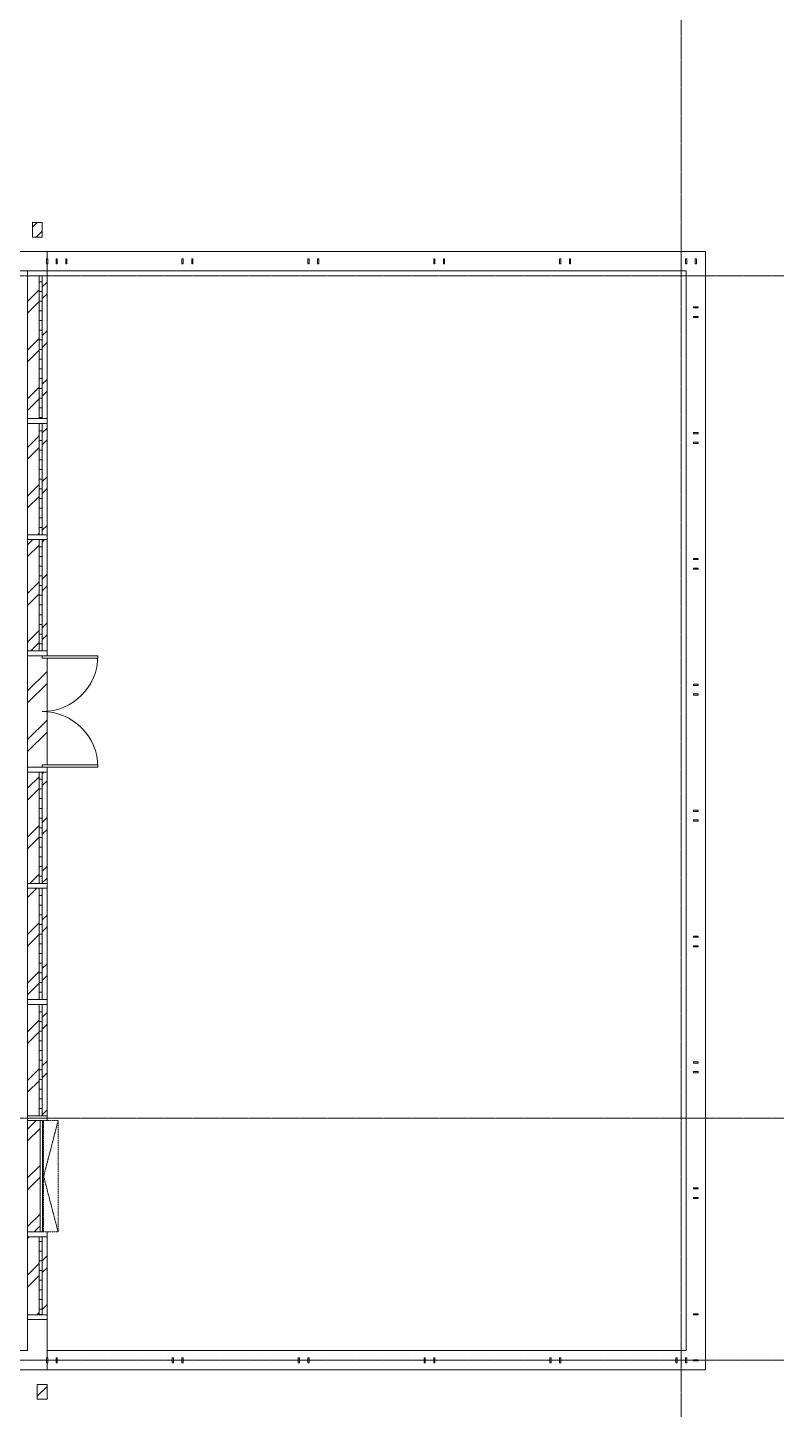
# Model space of a CAD drawing. Header units: millimetres. Extents: x 147592 to 200208, y -27981 to 8299.
# Drawn here: x 184650 to 192382, y -20407 to -6137 of the extents above; entities that cross this region are included whole.
import ezdxf

# ---------------------------------------------------------------- set-up
doc = ezdxf.new("R2010")
doc.units = ezdxf.units.MM
doc.linetypes.add('TJ Dash', pattern=[1.6, 1, -0.6])
doc.linetypes.add('轴网线', pattern=[22.24, 12.7, -3.18, 3.18, -3.18])
doc.layers.add('A-DOOR-____-OTLN', color=5, linetype='Continuous', lineweight=13, true_color=0x0000ff)
doc.layers.add('A-GLAZ-____-OTLN', color=7, linetype='Continuous', lineweight=13, true_color=0x00007f)
for name, color, linetype, lineweight in [('A-FLOR-HRAL-OTLN', 7, 'Continuous', 5), ('A-GLAZ-CURT-MCUT', 7, 'Continuous', 5), ('A-GLAZ-CURT-OTLN', 7, 'Continuous', 5), ('A-GLAZ-CWMG-MCUT', 7, 'Continuous', 13), ('A-GLAZ-CWMG-OTLN', 7, 'Continuous', 5), ('A-WALL-____-MCUT', 7, 'Continuous', 13), ('A-WALL-____-OTLN', 7, 'Continuous', 13), ('S-GRID-____-OTLN', 7, 'Continuous', 5)]:
    doc.layers.add(name, color=color, linetype=linetype, lineweight=lineweight)
pattern_1 = [(45, (0, 0), (-251.4472, 251.4472), []), (45, (0, 381), (-251.4472, 251.4472), [])]

# ---------------------------------------------------------------- blocks, each defined once
blk = doc.blocks.new('矩形竖梃 - 100_100mm 木色铝方通-2754005-三层给排水_消防平面图')
at = {"layer": 'A-GLAZ-CWMG-OTLN', "true_color": 0x515151}
h = blk.add_hatch(dxfattribs=at)
h.set_pattern_fill('FP_19', color=251, style=0, pattern_type=2)
h.set_pattern_definition([(135, (184800.01, 20300), (-70.71068, -70.71068), [])])
h.paths.add_polyline_path([(-50, 0), (-50, 150), (50, 150), (50, 0)], flags=0)
at = {"layer": 'A-GLAZ-CWMG-MCUT', "color": 251, "lineweight": 5, "true_color": 0x515151}
for p, q in [((-50, 150), (50, 150)), ((-50, 0), (-50, 150)), ((50, 150), (50, 0)), ((50, 0), (-50, 0))]:
    blk.add_line(p, q, dxfattribs=at)
blk = doc.blocks.new('矩形竖梃 - 100_100mm 木色铝方通-V117-三层给排水_消防平面图')
at = {"layer": 'A-GLAZ-CWMG-OTLN', "true_color": 0x515151}
h = blk.add_hatch(dxfattribs=at)
h.set_pattern_fill('FP_120', color=251, style=0, pattern_type=2)
h.set_pattern_definition([(315, (-184750.01, -8150.02), (70.71068, 70.71068), [])])
h.paths.add_polyline_path([(50, 150), (50, 0), (-50, 0), (-50, 150)], flags=0)
at = {"layer": 'A-GLAZ-CWMG-MCUT', "color": 251, "lineweight": 5, "true_color": 0x515151}
for p, q in [((-50, 150), (50, 150)), ((-50, 0), (-50, 150)), ((50, 150), (50, 0)), ((50, 0), (-50, 0))]:
    blk.add_line(p, q, dxfattribs=at)
blk = doc.blocks.new('系统嵌板 - TJ玻璃_30-2018007-三层给排水_消防平面图')
at = {"layer": 'A-GLAZ-CURT-OTLN', "true_color": 0x515151}
h = blk.add_hatch(dxfattribs=at)
h.set_pattern_fill('FP_126', color=251, style=0, pattern_type=2)
h.set_pattern_definition([(90, (-9437.5, -184850.01), (-100, 6e-15), [])])
h.paths.add_polyline_path([(737, -50), (-737, -50), (-737, -80), (737, -80)], flags=0)
at = {"layer": 'A-GLAZ-CURT-MCUT', "color": 251, "true_color": 0x515151}
for p, q in [((737, -50), (-737, -50)), ((-737, -50), (-737, -80)), ((-737, -80), (737, -80)), ((737, -80), (737, -50))]:
    blk.add_line(p, q, dxfattribs=at)
blk = doc.blocks.new('系统嵌板 - TJ玻璃_30-V129-三层给排水_消防平面图')
at = {"layer": 'A-GLAZ-CURT-OTLN', "true_color": 0x515151}
h = blk.add_hatch(dxfattribs=at)
h.set_pattern_fill('FP_127', color=251, style=0, pattern_type=2)
h.set_pattern_definition([(90, (-10800, -184850.01), (-100, 6e-15), [])])
h.paths.add_polyline_path([(575, -50), (-575, -50), (-575, -80), (575, -80)], flags=0)
at = {"layer": 'A-GLAZ-CURT-MCUT', "color": 251, "true_color": 0x515151}
for p, q in [((575, -50), (-575, -50)), ((-575, -50), (-575, -80)), ((-575, -80), (575, -80)), ((575, -80), (575, -50))]:
    blk.add_line(p, q, dxfattribs=at)
blk = doc.blocks.new('系统嵌板 - TJ玻璃_30-V130-三层给排水_消防平面图')
at = {"layer": 'A-GLAZ-CURT-OTLN', "true_color": 0x515151}
h = blk.add_hatch(dxfattribs=at)
h.set_pattern_fill('FP_128', color=251, style=0, pattern_type=2)
h.set_pattern_definition([(90, (-12000, -184850.01), (-100, 6e-15), [])])
h.paths.add_polyline_path([(575, -50), (-575, -50), (-575, -80), (575, -80)], flags=0)
at = {"layer": 'A-GLAZ-CURT-MCUT', "color": 251, "true_color": 0x515151}
for p, q in [((575, -50), (-575, -50)), ((-575, -50), (-575, -80)), ((-575, -80), (575, -80)), ((575, -80), (575, -50))]:
    blk.add_line(p, q, dxfattribs=at)
blk = doc.blocks.new('门嵌板_平开有框双扇 - 无横档-2126481-三层给排水_消防平面图')
at = {"layer": 'A-DOOR-____-OTLN', "color": 251, "lineweight": 5, "true_color": 0x515151}
for p, q in [((-550, 525), (-575, 525)), ((-575, 525), (-575, -50)), ((-550, -50), (-550, 525)), ((550, -50), (550, 525)), ((550, 525), (575, 525)), ((575, 525), (575, -50)), ((-575, -50), (-550, -50)), ((575, -50), (550, -50))]:
    blk.add_line(p, q, dxfattribs=at)
for centre, start, end in [((-575, -50), 0, 89.9995), ((575, -50), 90.0005, 180)]:
    blk.add_arc(centre, 575, start, end, dxfattribs=at)
blk = doc.blocks.new('系统嵌板 - TJ玻璃_30-V131-三层给排水_消防平面图')
at = {"layer": 'A-GLAZ-CURT-OTLN', "true_color": 0x515151}
h = blk.add_hatch(dxfattribs=at)
h.set_pattern_fill('FP_129', color=251, style=0, pattern_type=2)
h.set_pattern_definition([(90, (-14400, -184850.01), (-100, 6e-15), [])])
h.paths.add_polyline_path([(575, -50), (-575, -50), (-575, -80), (575, -80)], flags=0)
at = {"layer": 'A-GLAZ-CURT-MCUT', "color": 251, "true_color": 0x515151}
for p, q in [((575, -50), (-575, -50)), ((-575, -50), (-575, -80)), ((-575, -80), (575, -80)), ((575, -80), (575, -50))]:
    blk.add_line(p, q, dxfattribs=at)
blk = doc.blocks.new('系统嵌板 - TJ玻璃_30-V132-三层给排水_消防平面图')
at = {"layer": 'A-GLAZ-CURT-OTLN', "true_color": 0x515151}
h = blk.add_hatch(dxfattribs=at)
h.set_pattern_fill('FP_130', color=251, style=0, pattern_type=2)
h.set_pattern_definition([(90, (-15600, -184850.01), (-100, 6e-15), [])])
h.paths.add_polyline_path([(575, -50), (-575, -50), (-575, -80), (575, -80)], flags=0)
at = {"layer": 'A-GLAZ-CURT-MCUT', "color": 251, "true_color": 0x515151}
for p, q in [((575, -50), (-575, -50)), ((-575, -50), (-575, -80)), ((-575, -80), (575, -80)), ((575, -80), (575, -50))]:
    blk.add_line(p, q, dxfattribs=at)
blk = doc.blocks.new('系统嵌板 - TJ玻璃_30-V133-三层给排水_消防平面图')
at = {"layer": 'A-GLAZ-CURT-OTLN', "true_color": 0x515151}
h = blk.add_hatch(dxfattribs=at)
h.set_pattern_fill('FP_131', color=251, style=0, pattern_type=2)
h.set_pattern_definition([(90, (-16800, -184850.01), (-100, 6e-15), [])])
h.paths.add_polyline_path([(575, -50), (-575, -50), (-575, -80), (575, -80)], flags=0)
at = {"layer": 'A-GLAZ-CURT-MCUT', "color": 251, "true_color": 0x515151}
for p, q in [((575, -50), (-575, -50)), ((-575, -50), (-575, -80)), ((-575, -80), (575, -80)), ((575, -80), (575, -50))]:
    blk.add_line(p, q, dxfattribs=at)
blk = doc.blocks.new('系统嵌板 - TJ玻璃_30-2655976-三层给排水_消防平面图')
at = {"layer": 'A-GLAZ-CURT-OTLN', "true_color": 0x515151}
h = blk.add_hatch(dxfattribs=at)
h.set_pattern_fill('FP_132', color=251, style=0, pattern_type=2)
h.set_pattern_definition([(90, (-19027.5, -184850.01), (-100, 6e-15), [])])
h.paths.add_polyline_path([(402, -50), (-402, -50), (-402, -80), (402, -80)], flags=0)
at = {"layer": 'A-GLAZ-CURT-MCUT', "color": 251, "true_color": 0x515151}
for p, q in [((402, -50), (-402, -50)), ((-402, -50), (-402, -80)), ((-402, -80), (402, -80)), ((402, -80), (402, -50))]:
    blk.add_line(p, q, dxfattribs=at)
blk = doc.blocks.new('矩形竖梃 - 50_200mm 长方形-2018004-三层给排水_消防平面图')
at = {"layer": 'A-GLAZ-CWMG-OTLN', "true_color": 0x8b8b8b}
h = blk.add_hatch(dxfattribs=at)
h.set_pattern_fill('FP_125', color=252, style=0, pattern_type=2)
h.set_pattern_definition(pattern_1)
h.paths.add_polyline_path([(184650, -10175), (184770, -10175), (184770, -8700), (184650, -8700), (184650, -9450)], flags=0)
h.paths.add_polyline_path([(184800, -10175), (184850, -10175), (184850, -8700), (184800, -8700), (184800, -9450)], flags=0)
at = {"layer": 'A-GLAZ-CWMG-OTLN', "color": 251, "true_color": 0x515151}
for p, q in [((184650, -10175), (184650, -8700)), ((184850, -10175), (184850, -8700))]:
    blk.add_line(p, q, dxfattribs=at)
blk = doc.blocks.new('矩形竖梃 - 50_200mm 长方形-V134-三层给排水_消防平面图')
at = {"layer": 'A-GLAZ-CWMG-OTLN', "true_color": 0x8b8b8b}
h = blk.add_hatch(dxfattribs=at)
h.set_pattern_fill('FP_125', color=252, style=0, pattern_type=2)
h.set_pattern_definition(pattern_1)
h.paths.add_polyline_path([(184650, -11375), (184770, -11375), (184770, -10225), (184650, -10225)], flags=0)
h.paths.add_polyline_path([(184850, -11375), (184850, -10225), (184800, -10225), (184800, -11375)], flags=0)
at = {"layer": 'A-GLAZ-CWMG-OTLN', "color": 251, "true_color": 0x515151}
for p, q in [((184650, -11375), (184650, -10225)), ((184850, -11375), (184850, -10225))]:
    blk.add_line(p, q, dxfattribs=at)
blk = doc.blocks.new('矩形竖梃 - 50_200mm 长方形-V135-三层给排水_消防平面图')
at = {"layer": 'A-GLAZ-CWMG-OTLN', "true_color": 0x8b8b8b}
h = blk.add_hatch(dxfattribs=at)
h.set_pattern_fill('FP_125', color=252, style=0, pattern_type=2)
h.set_pattern_definition(pattern_1)
h.paths.add_polyline_path([(184650, -12575), (184770, -12575), (184770, -11425), (184650, -11425)], flags=0)
h.paths.add_polyline_path([(184850, -12575), (184850, -11425), (184800, -11425), (184800, -12575)], flags=0)
at = {"layer": 'A-GLAZ-CWMG-OTLN', "color": 251, "true_color": 0x515151}
for p, q in [((184650, -12575), (184650, -11425)), ((184850, -12575), (184850, -11425))]:
    blk.add_line(p, q, dxfattribs=at)
blk = doc.blocks.new('矩形竖梃 - 50_200mm 长方形-V136-三层给排水_消防平面图')
at = {"layer": 'A-GLAZ-CWMG-OTLN', "true_color": 0x8b8b8b}
h = blk.add_hatch(dxfattribs=at)
h.set_pattern_fill('FP_125', color=252, style=0, pattern_type=2)
h.set_pattern_definition(pattern_1)
h.paths.add_polyline_path([(184800, -13775), (184800, -13750), (184850, -13750), (184850, -12650), (184800, -12650), (184800, -12625), (184650, -12625), (184650, -13775)], flags=0)
at = {"layer": 'A-GLAZ-CWMG-OTLN', "color": 251, "true_color": 0x515151}
for p, q in [((184650, -13775), (184650, -12625)), ((184850, -13750), (184850, -12650))]:
    blk.add_line(p, q, dxfattribs=at)
blk = doc.blocks.new('矩形竖梃 - 50_200mm 长方形-V137-三层给排水_消防平面图')
at = {"layer": 'A-GLAZ-CWMG-OTLN', "true_color": 0x8b8b8b}
h = blk.add_hatch(dxfattribs=at)
h.set_pattern_fill('FP_133', color=252, style=0, pattern_type=2)
h.set_pattern_definition(pattern_1)
h.paths.add_polyline_path([(184650, -14975), (184770, -14975), (184770, -13825), (184650, -13825)], flags=0)
h.paths.add_polyline_path([(184850, -14975), (184850, -13825), (184800, -13825), (184800, -14975)], flags=0)
at = {"layer": 'A-GLAZ-CWMG-OTLN', "color": 251, "true_color": 0x515151}
for p, q in [((184650, -14975), (184650, -13825)), ((184850, -14975), (184850, -13825))]:
    blk.add_line(p, q, dxfattribs=at)
blk = doc.blocks.new('矩形竖梃 - 50_200mm 长方形-V138-三层给排水_消防平面图')
at = {"layer": 'A-GLAZ-CWMG-OTLN', "true_color": 0x8b8b8b}
h = blk.add_hatch(dxfattribs=at)
h.set_pattern_fill('FP_125', color=252, style=0, pattern_type=2)
h.set_pattern_definition(pattern_1)
h.paths.add_polyline_path([(184650, -16175), (184770, -16175), (184770, -15025), (184650, -15025)], flags=0)
h.paths.add_polyline_path([(184850, -16175), (184850, -15025), (184800, -15025), (184800, -16175)], flags=0)
at = {"layer": 'A-GLAZ-CWMG-OTLN', "color": 251, "true_color": 0x515151}
for p, q in [((184650, -16175), (184650, -15025)), ((184850, -16175), (184850, -15025))]:
    blk.add_line(p, q, dxfattribs=at)
blk = doc.blocks.new('矩形竖梃 - 50_200mm 长方形-V139-三层给排水_消防平面图')
at = {"layer": 'A-GLAZ-CWMG-OTLN', "true_color": 0x8b8b8b}
h = blk.add_hatch(dxfattribs=at)
h.set_pattern_fill('FP_125', color=252, style=0, pattern_type=2)
h.set_pattern_definition(pattern_1)
h.paths.add_polyline_path([(184650, -17375), (184770, -17375), (184770, -16225), (184650, -16225)], flags=0)
h.paths.add_polyline_path([(184850, -17375), (184850, -16225), (184800, -16225), (184800, -17375)], flags=0)
at = {"layer": 'A-GLAZ-CWMG-OTLN', "color": 251, "true_color": 0x515151}
for p, q in [((184650, -17375), (184650, -16225)), ((184850, -17375), (184850, -16225))]:
    blk.add_line(p, q, dxfattribs=at)
blk = doc.blocks.new('矩形竖梃 - 50_200mm 长方形-2655974-三层给排水_消防平面图')
at = {"layer": 'A-GLAZ-CWMG-OTLN', "true_color": 0x8b8b8b}
h = blk.add_hatch(dxfattribs=at)
h.set_pattern_fill('FP_125', color=252, style=0, pattern_type=2)
h.set_pattern_definition(pattern_1)
h.paths.add_polyline_path([(184650, -19430), (184770, -19430), (184770, -18625), (184650, -18625)], flags=0)
h.paths.add_polyline_path([(184850, -19430), (184850, -18625), (184800, -18625), (184800, -19430)], flags=0)
at = {"layer": 'A-GLAZ-CWMG-OTLN', "color": 251, "true_color": 0x515151}
for p, q in [((184650, -19430), (184650, -18625)), ((184850, -19430), (184850, -18625))]:
    blk.add_line(p, q, dxfattribs=at)
blk = doc.blocks.new('矩形竖梃 - 50_200mm 长方形-1366952-三层给排水_消防平面图')
at = {"layer": 'A-GLAZ-CWMG-MCUT', "color": 251, "lineweight": 5, "true_color": 0x515151}
for p, q in [((0, 200), (-50, 200)), ((-50, 200), (-50, 0)), ((0, 0), (0, 200)), ((-50, 0), (0, 0))]:
    blk.add_line(p, q, dxfattribs=at)
blk = doc.blocks.new('栏杆扶手 - 50 x 12mm-1637074-三层给排水_消防平面图')
at = {"layer": 'A-FLOR-HRAL-OTLN', "color": 251, "true_color": 0x515151}
for p, q in [((-25, -6), (-25, 6)), ((-25, 6), (25, 6)), ((25, 6), (25, -6)), ((-25, -6), (25, -6))]:
    blk.add_line(p, q, dxfattribs=at)
blk = doc.blocks.new('栏杆扶手 - 栏杆扶手-1310763-三层给排水_消防平面图')
for p, rotation in [((184852, -8550), 90), ((184950, -8550), 90), ((185050, -8550), 90), ((186250, -8550), 90), ((186350, -8550), 90), ((187550, -8550), 90), ((187650, -8550), 90), ((188850, -8550), 90), ((188950, -8550), 90), ((190150, -8550), 90), ((190250, -8550), 90), ((191450, -8550), 90), ((191550, -8550), 90), ((184852, -19900), 269.9999999999998), ((184950, -19900), 269.9999999999998), ((186150, -19900), 269.9999999999998), ((186250, -19900), 269.9999999999998), ((187450, -19900), 269.9999999999998), ((187550, -19900), 269.9999999999998), ((188750, -19900), 269.9999999999998), ((188850, -19900), 269.9999999999998), ((190050, -19900), 269.9999999999998), ((190150, -19900), 269.9999999999998), ((191350, -19900), 269.9999999999998), ((191450, -19900), 269.9999999999998)]:
    blk.add_blockref('栏杆扶手 - 50 x 12mm-1637074-三层给排水_消防平面图', p, dxfattribs=dict(rotation=rotation))
for p in [(191550, -9025), (191550, -9125), (191550, -10325), (191550, -10425), (191550, -11625), (191550, -11725), (191550, -12925), (191550, -13025), (191550, -14225), (191550, -14325), (191550, -15525), (191550, -15625), (191550, -16825), (191550, -16925), (191550, -18125), (191550, -18225), (191550, -19425), (191550, -19900)]:
    blk.add_blockref('栏杆扶手 - 50 x 12mm-1637074-三层给排水_消防平面图', p)
blk = doc.blocks.new('窗嵌板_50-70系列上悬铝窗-zx - 50 系列-2680890-三层给排水_消防平面图')
at = {"layer": 'A-GLAZ-____-OTLN', "color": 251, "linetype": 'TJ Dash', "lineweight": 5, "true_color": 0x515151}
for p, q in [((575, 115), (-575, 115)), ((-575, 115), (-575, -35)), ((-575, 115), (0, -35)), ((0, -35), (575, 115)), ((575, -35), (575, 115)), ((-575, -35), (575, -35))]:
    blk.add_line(p, q, dxfattribs=at)
at = {"layer": 'A-GLAZ-____-OTLN', "color": 251, "lineweight": 5, "true_color": 0x515151}
for p, q in [((-575, -72), (-575, -47)), ((-575, -47), (575, -47)), ((575, -72), (-575, -72)), ((575, -47), (575, -72))]:
    blk.add_line(p, q, dxfattribs=at)
blk = doc.blocks.new('矩形竖梃 - 50_200mm 长方形-1368803-三层给排水_消防平面图')
at = {"layer": 'A-GLAZ-CWMG-MCUT', "color": 251, "lineweight": 5, "true_color": 0x515151}
for p, q in [((-50, 200), (0, 200)), ((-50, 0), (-50, 200)), ((0, 200), (0, 0)), ((0, 0), (-50, 0))]:
    blk.add_line(p, q, dxfattribs=at)
blk = doc.blocks.new('矩形竖梃 - 50_200mm 长方形-V185-三层给排水_消防平面图')
at = {"layer": 'A-GLAZ-CWMG-OTLN', "true_color": 0x8b8b8b}
h = blk.add_hatch(dxfattribs=at)
h.set_pattern_fill('FP_125', color=252, style=0, pattern_type=2)
h.set_pattern_definition(pattern_1)
h.paths.add_polyline_path([(184778, -18575), (184778, -17425), (184650, -17425), (184650, -18575)], flags=0)
h.paths.add_polyline_path([(184815, -18575), (184815, -17425), (184803, -17425), (184803, -18575)], flags=0)
at = {"layer": 'A-GLAZ-CWMG-OTLN', "color": 251, "true_color": 0x515151}
blk.add_line((184650, -18575), (184650, -17425), dxfattribs=at)
blk = doc.blocks.new('矩形竖梃 - 50_200mm 长方形-V186-三层给排水_消防平面图')
at = {"layer": 'A-GLAZ-CWMG-MCUT', "color": 251, "lineweight": 5, "true_color": 0x515151}
for p, q in [((-25, 200), (25, 200)), ((-25, 0), (-25, 200)), ((25, 200), (25, 0)), ((25, 0), (-25, 0))]:
    blk.add_line(p, q, dxfattribs=at)
blk = doc.blocks.new('矩形竖梃 - 50_200mm 长方形-1366905-三层给排水_消防平面图')
at = {"layer": 'A-GLAZ-CWMG-MCUT', "color": 251, "lineweight": 5, "true_color": 0x515151}
for p, q in [((-25, 200), (25, 200)), ((-25, 0), (-25, 200)), ((25, 200), (25, 50)), ((25, 0), (-25, 0))]:
    blk.add_line(p, q, dxfattribs=at)
blk = doc.blocks.new('矩形竖梃 - 50_200mm 长方形-V142-三层给排水_消防平面图')
at = {"layer": 'A-GLAZ-CWMG-MCUT', "color": 251, "lineweight": 5, "true_color": 0x515151}
for p, q in [((-25, 200), (25, 200)), ((-25, 50), (-25, 200)), ((25, 200), (25, 0)), ((25, 0), (-25, 0))]:
    blk.add_line(p, q, dxfattribs=at)
blk = doc.blocks.new('矩形竖梃 - 50_200mm 长方形-1366838-三层给排水_消防平面图')
at = {"layer": 'A-GLAZ-CWMG-MCUT', "color": 251, "lineweight": 5, "true_color": 0x515151}
for p, q in [((-25, 200), (25, 200)), ((-25, 0), (-25, 200)), ((25, 200), (25, 72.5)), ((25, 0), (-25, 0)), ((25, 47.5), (25, 35))]:
    blk.add_line(p, q, dxfattribs=at)
blk = doc.blocks.new('矩形竖梃 - 50_200mm 长方形-V141-三层给排水_消防平面图')
at = {"layer": 'A-GLAZ-CWMG-MCUT', "color": 251, "lineweight": 5, "true_color": 0x515151}
for p, q in [((-25, 200), (25, 200)), ((-25, 72.5), (-25, 200)), ((25, 200), (25, 0)), ((-25, 35), (-25, 47.5)), ((25, 0), (-25, 0))]:
    blk.add_line(p, q, dxfattribs=at)
blk = doc.blocks.new('YXQH_AR_B9-20_rvt-1-三层给排水_消防平面图')
at = {"layer": 'A-WALL-____-MCUT', "color": 251, "lineweight": 5, "true_color": 0x515151}
for p, q in [((184850, -8450), (184200, -8450)), ((184850, -8525), (184850, -8450)), ((182950, -8650), (184850, -8650)), ((184850, -8650), (184850, -8575)), ((184650, -19480), (184650, -19800)), ((184850, -19480), (184650, -19480)), ((184850, -19800), (184850, -19480)), ((184650, -19800), (184200, -19800)), ((184850, -19875), (184850, -19800)), ((184850, -20000), (184850, -19925)), ((184200, -20000), (184850, -20000))]:
    blk.add_line(p, q, dxfattribs=at)
at = {"layer": 'A-WALL-____-OTLN', "color": 251, "lineweight": 5, "true_color": 0x515151}
for p, q in [((184850, -8450), (191450, -8450)), ((191650, -8450), (191450, -8450)), ((191650, -8450), (191650, -20000)), ((191450, -8650), (184850, -8650)), ((191450, -19800), (191450, -8650)), ((184850, -19800), (191450, -19800)), ((191450, -20000), (184850, -20000)), ((191450, -20000), (191650, -20000))]:
    blk.add_line(p, q, dxfattribs=at)
at = {"layer": 'S-GRID-____-OTLN', "color": 173, "linetype": '轴网线', "true_color": 0x5151ff}
for p, q in [((191400, 7499), (191400, -27181)), ((199021, -8700), (148526, -8700)), ((199021, -17400), (148526, -17400)), ((199021, -19900), (148526, -19900))]:
    blk.add_line(p, q, dxfattribs=at)
at = {"color": 251, "lineweight": 5, "true_color": 0x515151, "extrusion": (0, 0, -1)}
for name, p, rotation in [('矩形竖梃 - 100_100mm 木色铝方通-V117-三层给排水_消防平面图', (-184750, -8150), 180), ('矩形竖梃 - 50_200mm 长方形-V186-三层给排水_消防平面图', (-184850, -10200), 270.0000000000002), ('矩形竖梃 - 50_200mm 长方形-V186-三层给排水_消防平面图', (-184850, -11400), 270.0000000000002), ('矩形竖梃 - 50_200mm 长方形-1366905-三层给排水_消防平面图', (-184850, -12600), 270.0000000000002), ('矩形竖梃 - 50_200mm 长方形-V142-三层给排水_消防平面图', (-184850, -13800), 270.0000000000002), ('矩形竖梃 - 50_200mm 长方形-V186-三层给排水_消防平面图', (-184850, -15000), 270.0000000000002), ('矩形竖梃 - 50_200mm 长方形-V186-三层给排水_消防平面图', (-184850, -16200), 270.0000000000002), ('矩形竖梃 - 50_200mm 长方形-1366838-三层给排水_消防平面图', (-184850, -17400), 270.0000000000002), ('矩形竖梃 - 50_200mm 长方形-V141-三层给排水_消防平面图', (-184850, -18600), 270.0000000000002), ('矩形竖梃 - 50_200mm 长方形-1368803-三层给排水_消防平面图', (-184850, -19480), 270.0000000000002)]:
    blk.add_blockref(name, p, dxfattribs=dict(at, rotation=rotation))
at = {"color": 251, "lineweight": 5, "true_color": 0x515151}
for name in ['栏杆扶手 - 栏杆扶手-1310763-三层给排水_消防平面图', '矩形竖梃 - 50_200mm 长方形-2018004-三层给排水_消防平面图', '矩形竖梃 - 50_200mm 长方形-V134-三层给排水_消防平面图', '矩形竖梃 - 50_200mm 长方形-V135-三层给排水_消防平面图', '矩形竖梃 - 50_200mm 长方形-V136-三层给排水_消防平面图', '矩形竖梃 - 50_200mm 长方形-V137-三层给排水_消防平面图', '矩形竖梃 - 50_200mm 长方形-V138-三层给排水_消防平面图', '矩形竖梃 - 50_200mm 长方形-V139-三层给排水_消防平面图', '矩形竖梃 - 50_200mm 长方形-V185-三层给排水_消防平面图', '矩形竖梃 - 50_200mm 长方形-2655974-三层给排水_消防平面图']:
    blk.add_blockref(name, (0, 0), dxfattribs=at)
for name, p, rotation in [('矩形竖梃 - 50_200mm 长方形-1366952-三层给排水_消防平面图', (184850, -8650), 89.99999999999984), ('系统嵌板 - TJ玻璃_30-2018007-三层给排水_消防平面图', (184850, -9437), 269.9999999999998), ('系统嵌板 - TJ玻璃_30-V129-三层给排水_消防平面图', (184850, -10800), 269.9999999999998), ('系统嵌板 - TJ玻璃_30-V130-三层给排水_消防平面图', (184850, -12000), 269.9999999999998), ('门嵌板_平开有框双扇 - 无横档-2126481-三层给排水_消防平面图', (184850, -13200), 269.9999999999998), ('系统嵌板 - TJ玻璃_30-V131-三层给排水_消防平面图', (184850, -14400), 269.9999999999998), ('系统嵌板 - TJ玻璃_30-V132-三层给排水_消防平面图', (184850, -15600), 269.9999999999998), ('系统嵌板 - TJ玻璃_30-V133-三层给排水_消防平面图', (184850, -16800), 269.9999999999998), ('窗嵌板_50-70系列上悬铝窗-zx - 50 系列-2680890-三层给排水_消防平面图', (184850, -18000), 269.9999999999998), ('系统嵌板 - TJ玻璃_30-2655976-三层给排水_消防平面图', (184850, -19027), 269.9999999999998)]:
    blk.add_blockref(name, p, dxfattribs=dict(at, rotation=rotation))
at = {"color": 251, "lineweight": 5, "true_color": 0x515151, "extrusion": (0, 0, -1)}
blk.add_blockref('矩形竖梃 - 100_100mm 木色铝方通-2754005-三层给排水_消防平面图', (-184800, -20300), dxfattribs=at)

msp = doc.modelspace()

# ---------------------------------------------------------------- block references
at = {"lineweight": 5}
msp.add_blockref('YXQH_AR_B9-20_rvt-1-三层给排水_消防平面图', (0, 0), dxfattribs=at)

doc.saveas('drawing.dxf')
